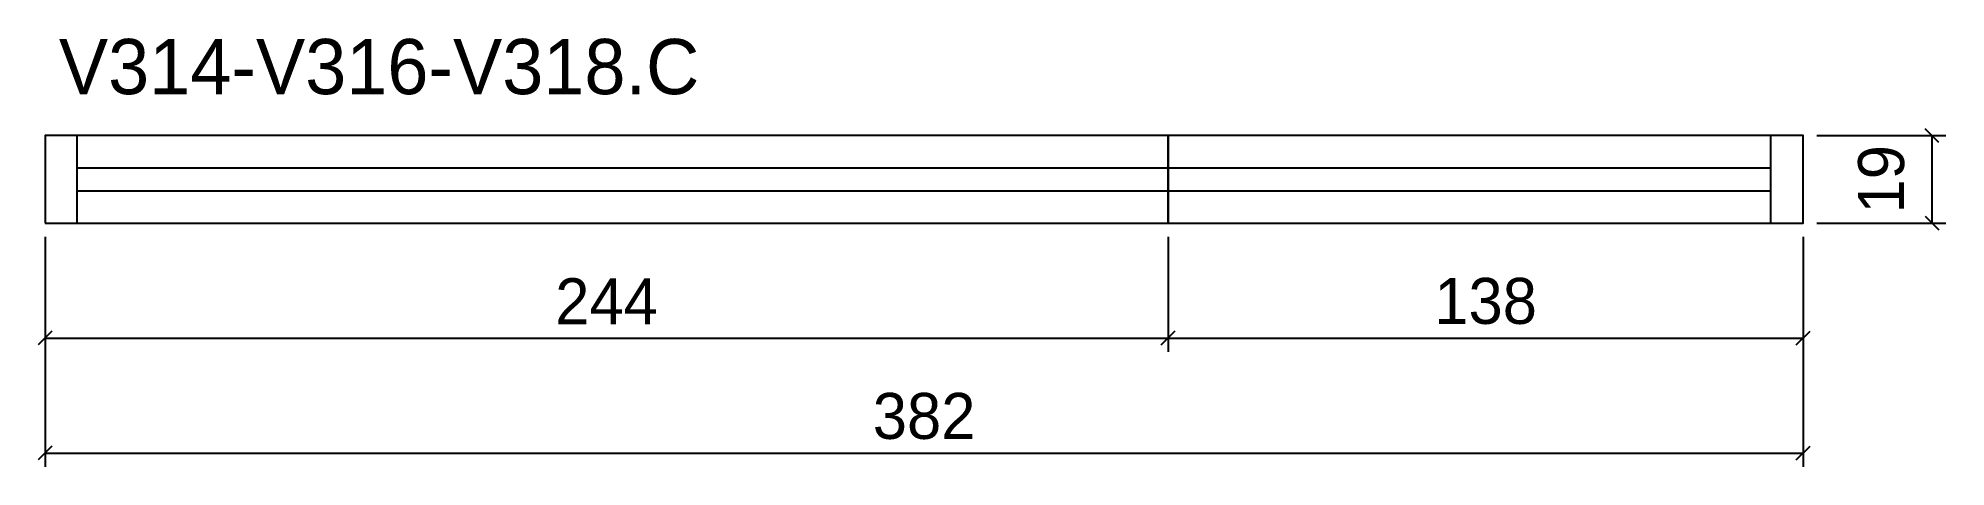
# Model space of a CAD drawing. Extents: x -2 to 413, y -72 to 21.
import ezdxf

# ---------------------------------------------------------------- set-up
doc = ezdxf.new("R2010")
doc.units = 0
for name, color, linetype in [('COTA', 241, 'Continuous'), ('NOMENCLATURA', 7, 'Continuous'), ('Painéis', 200, 'Continuous'), ('SARR_2.2x7', 40, 'Continuous')]:
    doc.layers.add(name, color=color, linetype=linetype)
doc.dimstyles.new('PAINEL', dxfattribs={"dimtxt": 10, "dimasz": 3, "dimexe": 3, "dimexo": 3, "dimgap": 3, "dimtad": 1, "dimblk": 'OBLIQUE', "dimblk1": 'OBLIQUE', "dimcen": 2.5, "dimclrd": 4, "dimclre": 4, "dimclrt": 240, "dimazin": 3, "dimtfac": 1, "dimtmove": 0, "dimatfit": 3})

# ---------------------------------------------------------------- blocks, each defined once
blk = doc.blocks.new('_OBLIQUE')
at = {"color": 0, "linetype": 'BYBLOCK'}
blk.add_line((-0.5, -0.5), (0.5, 0.5), dxfattribs=at)

msp = doc.modelspace()

# ---------------------------------------------------------------- linework, layer by layer
at = {"layer": 'Painéis'}
msp.add_line((244, -19), (244, 0), dxfattribs=at)
for points in [[(0, -19), (244, -19), (244, 0), (0, 0)], [(244, -19), (382, -19), (382, 0), (244, 0)]]:
    msp.add_lwpolyline(points, close=True, dxfattribs=at)
at = {"layer": 'SARR_2.2x7'}
for p, q in [((7, -19), (7, 0)), ((375, -19), (375, 0)), ((7, -7), (375, -7)), ((7, -12), (375, -12))]:
    msp.add_line(p, q, dxfattribs=at)

# ---------------------------------------------------------------- texts
at = {"layer": 'NOMENCLATURA'}
msp.add_text('V314-V316-V318.C', height=12, dxfattribs=at).set_placement((3, 9))

# ---------------------------------------------------------------- dimensions: what is measured, and where the dimension line sits
at = {"layer": 'COTA'}
msp.add_linear_dim(base=(410, -19), p1=(382, -19), p2=(382, 0), angle=90, dimstyle='PAINEL', dxfattribs=at).render()
for base, p1, p2 in [((0, -44), (0, -19), (244, -19)), ((0, -69), (0, -19), (382, -19)), ((244, -44), (244, -19), (382, -19))]:
    msp.add_linear_dim(base=base, p1=p1, p2=p2, dimstyle='PAINEL', dxfattribs=at).render()

doc.saveas('drawing.dxf')
